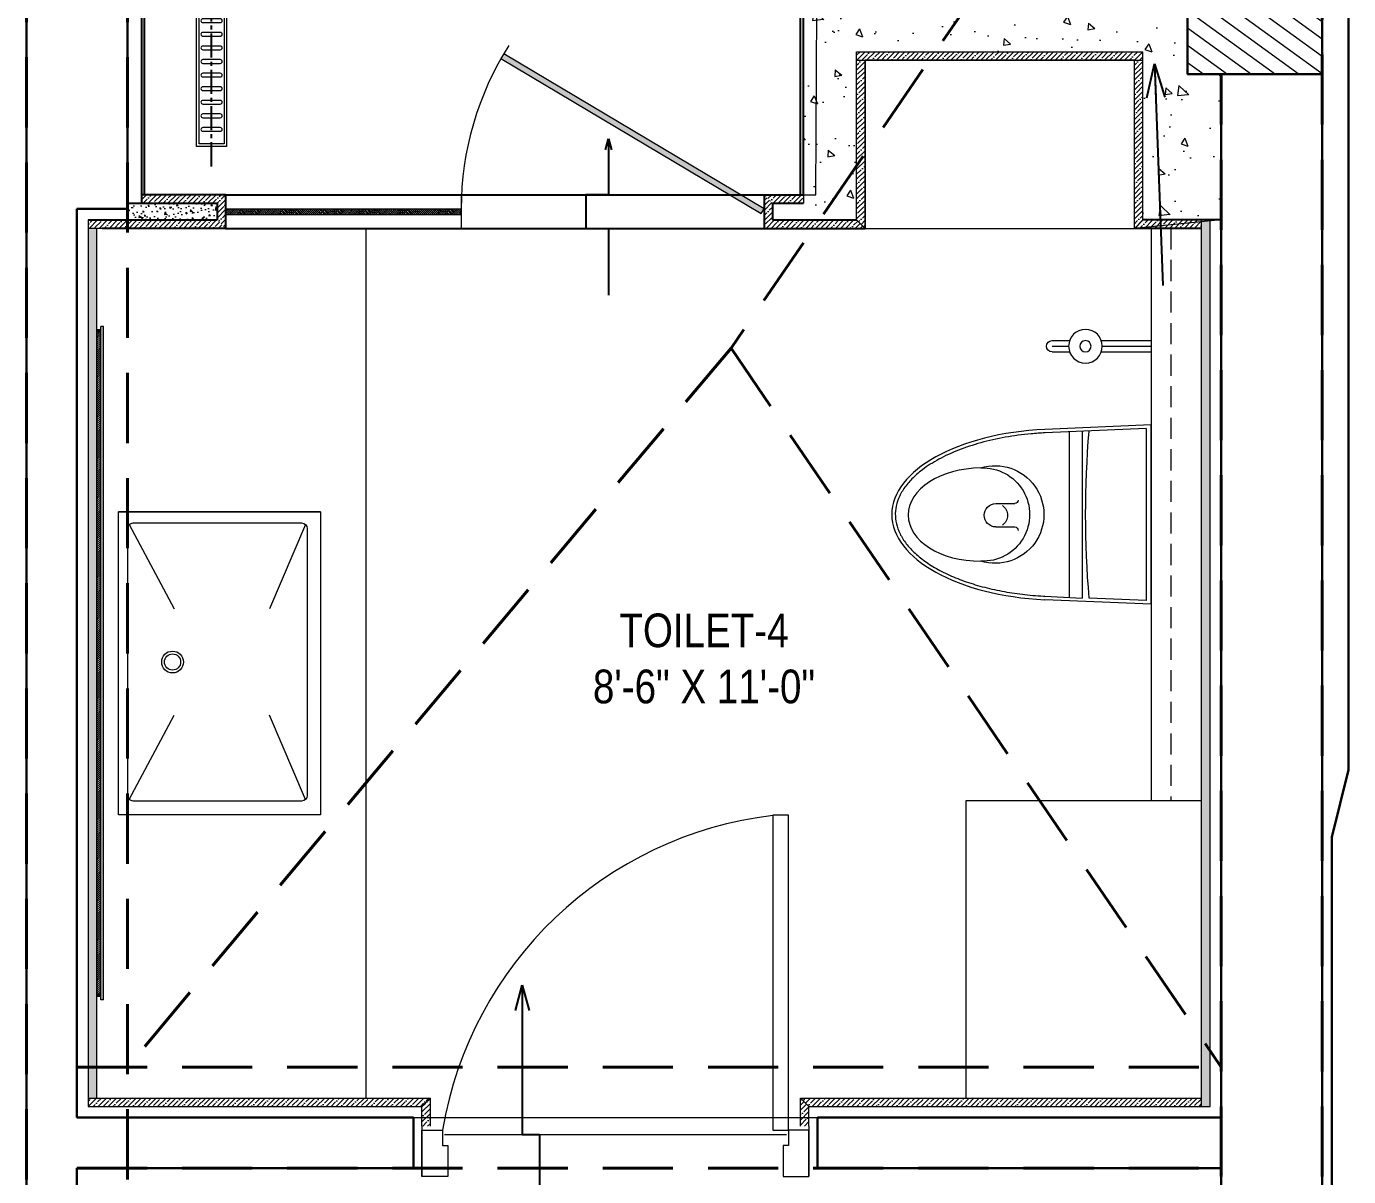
# Model space of a CAD drawing. Header units: inches. Extents: x -189347 to -188565, y -48525 to -47011.
# Drawn here: x -188826.2 to -188708.4, y -47494.6 to -47392.1 of the extents above; entities that cross this region are included whole.
import ezdxf

# ---------------------------------------------------------------- set-up
doc = ezdxf.new("R2010")
doc.units = ezdxf.units.IN
doc.header["$LTSCALE"] = 25
doc.header["$MEASUREMENT"] = 0
for name, pattern in [('ACAD_ISO10W100', [18, 12, -3, 0, -3]), ('CENTER2', [1.125, 0.75, -0.125, 0.125, -0.125]), ('DASHED2', [0.375, 0.25, -0.125])]:
    doc.linetypes.add(name, pattern=pattern)
doc.layers.get('0').update_dxf_attribs({"lineweight": 0})
for name, color, linetype, lineweight in [('c.line', 160, 'ACAD_ISO10W100', 25), ('COLUMN', 1, 'Continuous', 30), ('COLUMNHATCH', 8, 'Continuous', 0), ('CWS', 180, 'Continuous', 18), ('elevation', 6, 'Continuous', 9), ('GLASS', 7, 'Continuous', 9), ('hidden', 7, 'DASHED2', 5), ('LVL. TEXT', 22, 'Continuous', 5), ('PLASTER LINE', 1, 'Continuous', 5), ('PP--BEAM', 104, 'DASHED2', 40), ('PP-TOILET 5', 5, 'Continuous', 9), ('PP-WALL', 7, 'Continuous', 30), ('SANITARY', 212, 'Continuous', 5), ('SANITARY TXT', 7, 'Continuous', 9), ('SEC HATCH', 7, 'Continuous', 5), ('SEC. HATCH', 8, 'Continuous', 0), ('sechatch', 8, 'Continuous', 0), ('STONE', 7, 'Continuous', 9), ('swp', 1, 'Continuous', 20), ('TEXT', 7, 'Continuous', 13), ('TOILET ELE', 7, 'Continuous', 13), ('WIN', 22, 'Continuous', 0)]:
    doc.layers.add(name, color=color, linetype=linetype, lineweight=lineweight)
doc.layers.add('tile', color=170, linetype='Continuous')
doc.styles.add('RAJ', font='Arial Narrow.ttf')
doc.styles.get("Standard").update_dxf_attribs({"font": 'Arial Narrow.ttf'})
doc.dimstyles.new('WORKING', dxfattribs={"dimtxt": 3.5, "dimasz": 1.5, "dimexe": 0.75, "dimexo": 1.5, "dimgap": 0.25, "dimtad": 1, "dimdec": 3, "dimzin": 3, "dimdsep": 46, "dimlunit": 4, "dimtxsty": 'Standard', "dimblk1": 'ARCHTICK', "dimblk2": 'ARCHTICK', "dimsah": 1, "dimcen": 0.09375, "dimdle": 0.75, "dimclrd": 256, "dimclre": 256, "dimclrt": 256, "dimadec": 0, "dimazin": 0, "dimtfac": 1, "dimtdec": 3, "dimtofl": 0, "dimtmove": 1, "dimatfit": 3, "dimldrblk": 'OPEN30', "dimfxl": 1, "dimtolj": 1, "dimtzin": 0, "dimlwe": -1, "dimarcsym": 0})
doc.dimstyles.new('WORKING DIM', dxfattribs={"dimtxt": 4, "dimasz": 2.25, "dimexe": 1, "dimexo": 1, "dimgap": 0.5, "dimtad": 1, "dimzin": 3, "dimdsep": 46, "dimlunit": 4, "dimtxsty": 'RAJ', "dimblk1": 'ARCHTICK', "dimblk2": 'ARCHTICK', "dimsah": 1, "dimcen": 0.09375, "dimdle": 1, "dimclrd": 256, "dimclre": 256, "dimclrt": 256, "dimadec": 0, "dimazin": 0, "dimtfac": 0.7500000500000003, "dimtofl": 0, "dimtmove": 1, "dimatfit": 3, "dimldrblk": 'OPEN30', "dimfxl": 1, "dimtolj": 1, "dimtzin": 0, "dimarcsym": 0})
pattern_1 = [(45, (208.4596299715922, -885.5436585546704), (-0.4419417382415922, 0.4419417382415923), []), (45, (208.9015717090806, -885.5436585546704), (-0.4419417382415922, 0.4419417382415923), [0.78125, -0.15625, 0, -0.15625])]
pattern_2 = [(45, (-188829.2600230447, -47310.27973090376), (-0.4419417382415922, 0.4419417382415923), []), (45, (-188828.8180813072, -47310.27973090376), (-0.4419417382415922, 0.4419417382415923), [0.78125, -0.15625, 0, -0.15625])]
pattern_3 = [(45, (202.4596299715631, -885.5436585546704), (-0.4419417382415922, 0.4419417382415923), []), (45, (202.9015717090515, -885.5436585546704), (-0.4419417382415922, 0.4419417382415923), [0.78125, -0.15625, 0, -0.15625])]

# ---------------------------------------------------------------- blocks, each defined once
blk = doc.blocks.new('A$C5CF75EDE')
for p, q in [((-9.473424973948568, 7.274920717813075), (-6.153868472963949, 7.446465791421359)), ((-7.307568634823839, -7.368368016454041), (-7.307568634823839, 7.369352272042308)), ((-6.153868472963949, -7.445481535833096), (-6.153868472963949, 7.446465791421359)), ((2.866399882e-07, 7.997345640571438), (-2.866436262e-07, -7.997345640556885)), ((-13.83928260763423, 1.11012558492075), (-12.16270630987128, 1.11012558492075)), ((-13.83928260763423, -0.9765278761769876), (-12.16270630987128, -0.9765278761769876))]:
    blk.add_line(p, q)
for points in [[(2.866399882e-07, 7.997345640571438), (-9.488233383526676, 7.587957821669987)], [(-0.4518176130877693, -7.664172383781987), (-0.4518176130877693, 7.664172359058285), (-5.52594647042133, 7.445239455642878)], [(-2.866436262e-07, -7.997345640556885), (-9.488233383526676, -7.587957846379139)], [(-0.4518176130877693, -7.664172383781987), (-9.474724269177386, -7.274861980549757)]]:
    blk.add_lwpolyline(points)
blk.add_lwpolyline([(-15.18342452116485, -4.152379994979127, 1.047859744011242), (-15.18342452116485, 4.152379970269976, -0.3499946786458088)], format="xyb")
for centre, radius, start, end in [((82.43356164299254, -1.2354576e-08), 88.2740429474575, 175.1617919952776, 184.8293679432974), ((-13.90252188825252, -1.2354576e-08), 4.345454070072366, 252.8563486207057, 107.1436513792942), ((-12.16270630987492, 1.423512753419345), 0.3133871685, 270, 0), ((-13.83928260763423, 0.0667988543718821), 1.043326730548415, 90, 270), ((-13.83928260763423, 0.0667988543718821), 1.043326730548415, 303.9417183847583, 56.05828161524165), ((-12.16270630987492, -1.28991504467558), 0.3133871685, 0, 90)]:
    blk.add_arc(centre, radius, start, end)
at = {"extrusion": (0, 0, -1)}
for centre, major_axis, ratio, start_param, end_param in [((-8.091883249780947, -1.2354576e-08), (-15.02705318510711, 0.0004921401271505), 0.5071451269459267, -1.478917397107809, 1.477723052015041), ((-15.18342452116849, -1.2354576e-08), (-6.473756931475185, 0.08251089461809982), 0.6413345905351937, 4.704215069492434, 7.845807723082227)]:
    blk.add_ellipse(centre, major_axis=major_axis, ratio=ratio, start_param=start_param, end_param=end_param, dxfattribs=at)
blk.add_open_spline([(-9.456221530297622, -7.275662355852545), (-9.870459650261182, -7.256292442805713), (-10.28305581348831, -7.228101262313429), (-11.47676424583551, -7.120510306267531), (-12.24949871474746, -7.017803217924664), (-13.75153210090502, -6.751202372310217), (-14.48081427979559, -6.587309200607704), (-15.87655947653547, -6.20296645531198), (-16.54300547965613, -5.982516806179772), (-17.79526842208361, -5.491452513786498), (-18.38106547772621, -5.220836700274958), (-19.45633442094186, -4.63761103489378), (-19.94577672147352, -4.325002366123952), (-20.72893722157823, -3.733153556488105), (-21.04223751422251, -3.459675582387716), (-21.59402846993907, -2.898064974549924), (-21.83250254840459, -2.60995777262724), (-22.23198467988914, -2.025141790363703), (-22.39300122877104, -1.728481355879921), (-22.63731226931486, -1.131690654336124), (-22.72067162060921, -0.8315845543111207), (-22.81078765250277, -0.2307670844020322), (-22.8176039768332, 0.0700160658743698), (-22.75489103780637, 0.6710637251817388), (-22.68531714926212, 0.971414086598088), (-22.46875085473222, 1.569365036993985), (-22.32168593075767, 1.86695549621072), (-21.94990908497493, 2.45466066483641), (-21.7251798001962, 2.744725653319619), (-21.20023322773704, 3.311348721268586), (-20.90003073178741, 3.587876875506482), (-20.22859600554875, 4.121445287863025), (-19.8573805745109, 4.378475841745967), (-19.0501114354156, 4.867688825164804), (-18.61406931348028, 5.099869726283941), (-17.68463052319203, 5.534769855541526), (-17.19124169480346, 5.737489433871814), (-16.15560162485417, 6.109598485054447), (-15.61335651897389, 6.27898827350873), (-14.48930196091533, 6.581299179437338), (-13.90749808733744, 6.714220297406428), (-12.71425801037549, 6.941179947112687), (-12.10282731512779, 7.035218295714003), (-10.86073475657758, 7.1827264889871), (-10.2300784811523, 7.236196131882024), (-9.55459772474569, 7.270995364611736), (-9.514019328791619, 7.273000377303106), (-9.473424973948568, 7.274920717813075)], degree=3, knots=[1.662675256481138, 1.662675256481138, 1.662675256481138, 1.662675256481138, 1.746620382348774, 1.746620382348774, 1.907398617361037, 1.907398617361037, 2.068176852373301, 2.068176852373301, 2.228955087385565, 2.228955087385565, 2.389733322397828, 2.389733322397828, 2.55051155741009, 2.55051155741009, 2.67929760846461, 2.67929760846461, 2.808083659519129, 2.808083659519129, 2.936869710573649, 2.936869710573649, 3.065655761628168, 3.065655761628168, 3.194441812682689, 3.194441812682689, 3.323227863737209, 3.323227863737209, 3.452013914791728, 3.452013914791728, 3.580799965846248, 3.580799965846248, 3.709586016900767, 3.709586016900767, 3.838372067955287, 3.838372067955287, 3.967158119009806, 3.967158119009806, 4.095944170064326, 4.095944170064326, 4.224730221118845, 4.224730221118845, 4.353516272173366, 4.353516272173366, 4.482302323227885, 4.482302323227885, 4.611088374282404, 4.611088374282404, 4.619315705603828, 4.619315705603828, 4.619315705603828, 4.619315705603828])
blk = doc.blocks.new('_ArchTick')
at = {"color": 0, "linetype": 'ByBlock', "const_width": 0.15}
blk.add_lwpolyline([(-0.5, -0.5), (0.5, 0.5)], dxfattribs=at)
blk = doc.blocks.new('_Open30')
at = {"color": 0, "linetype": 'ByBlock', "lineweight": -2}
for p, q in [((-1, 0.26794919), (0, 0)), ((0, 0), (-1, -0.26794919)), ((0, 0), (-1, 0))]:
    blk.add_line(p, q, dxfattribs=at)
blk = doc.blocks.new('TAP')
at = {"layer": 'SANITARY', "ltscale": 30}
for p, q in [((-0.5000000000004547, -4.440015269430319), (-0.5000000000004547, 0)), ((0, -4.354228831803312), (0, 0)), ((0.5000000000004547, -4.440015269430319), (0.5000000000004547, 0)), ((-0.5, -8.835384059757644), (-0.5, -7.268442394176303)), ((0, -8.835384059757644), (0, -7.354228831803312)), ((0.5, -8.835384059757644), (0.5, -7.268442394176418))]:
    blk.add_line(p, q, dxfattribs=at)
at = {"layer": 'SANITARY', "linetype": 'Continuous', "ltscale": 30}
for radius in [1.5, 0.5]:
    blk.add_circle((0, -5.854228831803312), radius, dxfattribs=at)
at = {"layer": 'SANITARY', "ltscale": 30}
blk.add_arc((0, -8.835384059757644), 0.5, 180, 0, dxfattribs=at)
blk = doc.blocks.new('kgjrv')
at = {"layer": 'c.line', "linetype": 'CENTER2', "ltscale": 0.115}
blk.add_line((-187121.2040806708, -28397.16084360526), (-187121.2040806708, -28440.10480880221), dxfattribs=at)
at = {"layer": 'SANITARY', "color": 8, "ltscale": 30}
for p, q in [((-187120.426302893, -28400.29949287051), (-187121.9818584486, -28400.29949287051)), ((-187121.9818584486, -28400.63282620382), (-187120.426302893, -28400.63282620382)), ((-187120.426302893, -28401.51060398158), (-187121.9818584486, -28401.51060398158)), ((-187121.9818584486, -28401.84393731489), (-187120.426302893, -28401.84393731489)), ((-187120.426302893, -28402.72171509265), (-187121.9818584486, -28402.72171509265)), ((-187121.9818584486, -28403.05504842597), (-187120.426302893, -28403.05504842597)), ((-187120.426302893, -28403.93282620373), (-187121.9818584486, -28403.93282620373)), ((-187121.9818584486, -28404.26615953704), (-187120.426302893, -28404.26615953704)), ((-187120.426302893, -28405.14393731485), (-187121.9818584486, -28405.14393731485)), ((-187121.9818584486, -28405.47727064826), (-187120.426302893, -28405.47727064826)), ((-187120.426302893, -28406.35504842601), (-187121.9818584486, -28406.35504842601)), ((-187121.9818584486, -28406.6883817593), (-187120.426302893, -28406.6883817593)), ((-187120.426302893, -28407.56615953706), (-187121.9818584486, -28407.56615953706)), ((-187121.9818584486, -28407.8994928704), (-187120.426302893, -28407.8994928704)), ((-187120.426302893, -28408.77727064816), (-187121.9818584486, -28408.77727064816)), ((-187121.9818584486, -28409.1106039815), (-187120.426302893, -28409.1106039815)), ((-187120.426302893, -28409.98838175926), (-187121.9818584486, -28409.98838175926)), ((-187121.9818584486, -28410.3217150926), (-187120.426302893, -28410.3217150926)), ((-187120.426302893, -28411.19949287042), (-187121.9818584486, -28411.19949287042)), ((-187121.9818584486, -28411.53282620377), (-187120.426302893, -28411.53282620377)), ((-187120.426302893, -28412.41060398158), (-187121.9818584486, -28412.41060398158)), ((-187121.9818584486, -28412.74393731492), (-187120.426302893, -28412.74393731492)), ((-187120.426302893, -28413.62171509268), (-187121.9818584486, -28413.62171509268)), ((-187121.9818584486, -28413.95504842596), (-187120.426302893, -28413.95504842596)), ((-187120.426302893, -28414.83282620372), (-187121.9818584486, -28414.83282620372)), ((-187121.9818584486, -28415.16615953715), (-187120.4263028931, -28415.16615953715)), ((-187120.4263028931, -28416.04393731482), (-187121.9818584486, -28416.04393731482)), ((-187121.9818584486, -28416.37727064816), (-187120.4263028931, -28416.37727064816)), ((-187120.4263028931, -28417.25504842598), (-187121.9818584486, -28417.25504842598)), ((-187121.9818584486, -28417.58838175929), (-187120.4263028931, -28417.58838175929)), ((-187120.4263028931, -28418.46615953714), (-187121.9818584486, -28418.46615953714)), ((-187121.9818584486, -28418.79949287038), (-187120.4263028931, -28418.79949287038)), ((-187120.4263028931, -28419.67727064818), (-187121.9818584486, -28419.67727064818)), ((-187121.9818584486, -28420.01060398149), (-187120.4263028931, -28420.01060398149)), ((-187120.4263028931, -28420.88838175928), (-187121.9818584486, -28420.88838175928)), ((-187121.9818584486, -28421.22171509271), (-187120.4263028931, -28421.22171509271)), ((-187120.4263028931, -28422.09949287038), (-187121.9818584486, -28422.09949287038)), ((-187121.9818584487, -28422.43282620369), (-187120.4263028931, -28422.43282620369)), ((-187120.426302893, -28423.31060398154), (-187121.9818584486, -28423.31060398154)), ((-187121.9818584486, -28423.64393731486), (-187120.426302893, -28423.64393731486)), ((-187120.426302893, -28424.52171509264), (-187121.9818584486, -28424.52171509264)), ((-187121.9818584486, -28424.8550484259), (-187120.426302893, -28424.8550484259)), ((-187120.426302893, -28425.73282620368), (-187121.9818584486, -28425.73282620368)), ((-187121.9818584486, -28426.06615953712), (-187120.4263028931, -28426.06615953712)), ((-187120.4263028931, -28426.94393731478), (-187121.9818584486, -28426.94393731478)), ((-187121.9818584486, -28427.2772706481), (-187120.4263028931, -28427.2772706481)), ((-187120.4263028931, -28428.15504842592), (-187121.9818584486, -28428.15504842592)), ((-187121.9818584486, -28428.48838175926), (-187120.4263028931, -28428.48838175926)), ((-187120.4263028931, -28429.36615953707), (-187121.9818584486, -28429.36615953707)), ((-187121.9818584486, -28429.69949287036), (-187120.4263028931, -28429.69949287036)), ((-187120.4263028931, -28430.57727064811), (-187121.9818584486, -28430.57727064811)), ((-187121.9818584486, -28430.91060398147), (-187120.4263028931, -28430.91060398147)), ((-187120.4263028931, -28431.78838175922), (-187121.9818584486, -28431.78838175922)), ((-187121.9818584486, -28432.12171509268), (-187120.4263028931, -28432.12171509268)), ((-187120.4263028931, -28432.99949287032), (-187121.9818584486, -28432.99949287032)), ((-187121.9818584487, -28433.33282620366), (-187120.4263028931, -28433.33282620366)), ((-187120.4263028931, -28434.21060398142), (-187121.9818584486, -28434.21060398142)), ((-187121.9818584487, -28434.54393731476), (-187120.4263028931, -28434.54393731476)), ((-187120.4263028931, -28435.42171509252), (-187121.9818584486, -28435.42171509252)), ((-187121.9818584487, -28435.75504842586), (-187120.4263028931, -28435.75504842586)), ((-187120.4263028931, -28436.63282620362), (-187121.9818584486, -28436.63282620362)), ((-187121.9818584487, -28436.96615953696), (-187120.4263028931, -28436.96615953696))]:
    blk.add_line(p, q, dxfattribs=at)
for points in [[(-187119.8707473375, -28438.31782620373), (-187122.5374140042, -28438.31782620373), (-187122.5374140042, -28398.94782620373), (-187119.8707473375, -28398.94782620373)], [(-187120.0929695597, -28438.0956039814), (-187122.3151917819, -28438.0956039814), (-187122.3151917819, -28399.17004842604), (-187120.0929695597, -28399.17004842604)]]:
    blk.add_lwpolyline(points, close=True, dxfattribs=at)
for centre, start, end in [((-187121.9818584486, -28400.46615953725), 90, 270), ((-187120.426302893, -28400.46615953725), 270, 90), ((-187121.9818584486, -28401.67727064832), 90, 270), ((-187120.426302893, -28401.67727064832), 270, 90), ((-187121.9818584486, -28402.8883817594), 90, 270), ((-187120.426302893, -28402.8883817594), 270, 90), ((-187121.9818584486, -28404.09949287047), 90, 270), ((-187120.426302893, -28404.09949287047), 270, 90), ((-187121.9818584486, -28405.31060398154), 90, 270), ((-187120.426302893, -28405.31060398154), 270, 90), ((-187121.9818584486, -28406.52171509264), 90, 270), ((-187120.426302893, -28406.52171509264), 270, 90), ((-187121.9818584486, -28407.73282620377), 90, 270), ((-187120.426302893, -28407.73282620377), 270, 90), ((-187121.9818584486, -28408.94393731484), 90, 270), ((-187120.426302893, -28408.94393731484), 270, 90), ((-187121.9818584486, -28410.15504842594), 90, 270), ((-187120.426302893, -28410.15504842594), 270, 90), ((-187121.9818584486, -28411.36615953707), 90, 270), ((-187120.426302893, -28411.36615953707), 270, 90), ((-187121.9818584486, -28412.57727064817), 90, 270), ((-187120.426302893, -28412.57727064817), 270, 90), ((-187121.9818584486, -28413.78838175933), 90, 270), ((-187120.426302893, -28413.78838175933), 270, 90), ((-187121.9818584486, -28414.99949287049), 90, 270), ((-187120.426302893, -28414.99949287049), 270, 90), ((-187121.9818584486, -28416.21060398148), 90, 270), ((-187120.4263028931, -28416.21060398148), 270, 90), ((-187121.9818584486, -28417.42171509264), 90, 270), ((-187120.4263028931, -28417.42171509264), 270, 90), ((-187121.9818584486, -28418.63282620374), 90, 270), ((-187120.4263028931, -28418.63282620374), 270, 90), ((-187121.9818584486, -28419.8439373149), 90, 270), ((-187120.4263028931, -28419.8439373149), 270, 90), ((-187121.9818584486, -28421.05504842594), 90, 270), ((-187120.4263028931, -28421.05504842594), 270, 90), ((-187121.9818584486, -28422.26615953704), 90, 270), ((-187120.4263028931, -28422.26615953704), 270, 90), ((-187121.9818584486, -28423.47727064814), 90, 270), ((-187120.426302893, -28423.47727064814), 270, 90), ((-187121.9818584486, -28424.6883817593), 90, 270), ((-187120.426302893, -28424.6883817593), 270, 90), ((-187121.9818584486, -28425.89949287046), 90, 270), ((-187120.426302893, -28425.89949287046), 270, 90), ((-187121.9818584486, -28427.11060398144), 90, 270), ((-187120.4263028931, -28427.11060398144), 270, 90), ((-187121.9818584486, -28428.3217150926), 90, 270), ((-187120.4263028931, -28428.3217150926), 270, 90), ((-187121.9818584486, -28429.5328262037), 90, 270), ((-187120.4263028931, -28429.5328262037), 270, 90), ((-187121.9818584486, -28430.74393731486), 90, 270), ((-187120.4263028931, -28430.74393731486), 270, 90), ((-187121.9818584486, -28431.9550484259), 90, 270), ((-187120.4263028931, -28431.9550484259), 270, 90), ((-187121.9818584486, -28433.166159537), 90, 270), ((-187120.4263028931, -28433.166159537), 270, 90), ((-187121.9818584486, -28434.3772706481), 90, 270), ((-187120.4263028931, -28434.3772706481), 270, 90), ((-187121.9818584486, -28435.58838175921), 90, 270), ((-187120.4263028931, -28435.58838175921), 270, 90), ((-187121.9818584486, -28436.79949287031), 90, 270), ((-187120.4263028931, -28436.79949287031), 270, 90)]:
    blk.add_arc(centre, 0.1666666666666288, start, end, dxfattribs=at)
blk = doc.blocks.new('wb.')
at = {"layer": 'SANITARY', "ltscale": 30}
for p, q in [((-188919.4419272139, -47135.53870827549, -3021.381397085827), (-188911.9331805764, -47139.53278779001, -3021.381397085827)), ((-188894.9563204313, -47135.53870827549, -3021.381397085827), (-188902.4650670688, -47139.53278779001, -3021.381397085827)), ((-188919.4419272139, -47151.2531650563, -3021.381397085827), (-188911.9331805764, -47148.01897856996, -3021.381397085827)), ((-188894.9563204313, -47151.2531650563, -3021.381397085827), (-188902.4650670688, -47148.01897856996, -3021.381397085827))]:
    blk.add_line(p, q, dxfattribs=at)
blk.add_lwpolyline([(-188895.3098738238, -47151.39961166629), (-188919.0883738229, -47151.39961166629, -0.4142135623730951), (-188919.5883738229, -47150.89961166606), (-188919.5883738229, -47135.89226166655, -0.4142135623730951), (-188919.0883738229, -47135.39226166655), (-188895.3098738238, -47135.39226166655, -0.4142135623730951), (-188894.8098738228, -47135.89226166655), (-188894.8098738228, -47150.89961166606, -0.4142135623730951)], format="xyb", close=True, dxfattribs=at)
for radius in [0.9707217758041224, 0.7207217758041226]:
    blk.add_circle((-188907.1991238229, -47139.39226166655), radius, dxfattribs=at)
blk = doc.blocks.new('door')
at = {"layer": 'WIN'}
for points in [[(-188890.4491238233, -47194.61745093694), (-188890.4491238233, -47164.11745093689), (-188891.9491238233, -47164.11745093689), (-188891.9491238233, -47194.61745093694)], [(-188925.9491238234, -47194.61745093905), (-188923.9491238234, -47194.61745093905), (-188923.9491238234, -47196.11745093905), (-188923.4491238235, -47196.11745093905), (-188923.4491238235, -47199.11745093911), (-188923.9491238234, -47199.11745093911), (-188923.9491238234, -47199.11745093911), (-188925.9491238234, -47199.11745093911)], [(-188888.4491238233, -47194.61745093694), (-188890.4491238233, -47194.61745093694), (-188890.4491238233, -47196.11745093694), (-188890.9491238233, -47196.11745093694), (-188890.9491238233, -47199.11745093697), (-188890.4491238233, -47199.11745093697), (-188890.4491238233, -47199.11745093697), (-188888.4491238233, -47199.11745093697)]]:
    blk.add_lwpolyline(points, close=True, dxfattribs=at)
blk.add_arc((-188887.6496071034, -47200.7008141754), 36.80573626990833, 96.70840820480994, 170.4863239469555, dxfattribs=at)

msp = doc.modelspace()

# ---------------------------------------------------------------- hatches: boundary and pattern name
at = {"layer": 'COLUMNHATCH', "ltscale": 5}
h = msp.add_hatch(dxfattribs=at)
h.set_pattern_fill('ANSI31', color=256, scale=10, angle=99.05005462872136, style=0)
h.set_pattern_definition([(144.0500546287213, (-991.6262969374075, -2979.542852115199), (-0.7338478202626239, -1.011912731758918), [])])
h.paths.add_polyline_path([(-188710.6991238233, -47396.36745093982), (-188710.6991238233, -47372.36745093982), (-188722.6991238233, -47372.36745093982), (-188722.6991238233, -47396.36745093982)])
at = {"layer": 'GLASS', "ltscale": 30, "true_color": 0x00f5f5}
h = msp.add_hatch(dxfattribs=at)
h.set_pattern_fill('ANSI35,_O', color=4, angle=239.2418524720861)
h.set_pattern_definition([(284.2418524720861, (-1061.172096051974, -104657.0259920291), (0.2423164757994598, 0.0615038661884749), []), (284.2418524720861, (-1061.262502356636, -104657.1779021999), (0.2423164757994598, 0.0615038661884749), [0.3125, -0.0625, 0, -0.0625])])
h.paths.add_polyline_path([(-188760.7048314681, -47408.79711778737), (-188760.4491238233, -47408.36745093922), (-188783.6511336242, -47394.55923812217), (-188783.906841269, -47394.98890497032)])
h = msp.add_hatch(dxfattribs=at)
h.set_pattern_fill('ANSI35,_O', color=4, angle=270)
h.set_pattern_definition([(315, (208.4596299715922, -885.5436585546704), (0.1767766952966369, 0.1767766952966368), []), (315, (208.4596299715922, -885.7204352496701), (0.1767766952966369, 0.1767766952966368), [0.3125, -0.0625, 0, -0.0625])])
h.paths.add_polyline_path([(-188808.4491238234, -47408.36745093922), (-188808.4491238233, -47408.86745093921), (-188787.4491238233, -47408.86745093921), (-188787.4491238233, -47408.36745093922)])
at = {"layer": 'SEC. HATCH', "ltscale": 30}
h = msp.add_hatch(dxfattribs=at)
h.set_pattern_fill('AR-CONC', color=256, angle=270, style=0)
h.set_pattern_definition([(320, (44819.99395688201, -97150.17832978448), (-0.6275213498259525, -7.172601826007535), [0.75, -8.25]), (265, (44819.99395688201, -97150.17832978448), (7.521921337000117, 1.387513336129998), [0.6, -6.599999999999999]), (10.45144446000005, (44819.94166344203, -97150.77604659449), (6.894399909686292, -5.78508846727112), [0.63740192, -7.011421119999999]), (316.1842, (44821.99395688201, -97150.17832978448), (-1.655192807930767, -10.67241330671572), [1.125, -12.375]), (6.635635489999977, (44821.856023812, -97151.06769723448), (9.741186007745503, -9.346619456742284), [0.9561034199999988, -10.51713759999998]), (261.1841639899999, (44821.99395688201, -97150.17832978448), (9.741186002699902, -9.346619450547733), [0.9, -9.90000001]), (291, (44821.49395688201, -97151.17832978448), (-4.026188906653389, -5.969070521184615), [0.75, -8.25]), (236, (44821.49395688201, -97151.17832978448), (7.251500450468528, -2.433153319215819), [0.6, -6.599999999999999]), (341.4514447400001, (44821.15844114203, -97151.67575232443), (3.225311528063536, -8.402223767299711), [0.6374019000000001, -7.011421119999999]), (307.5, (44819.99395688201, -97150.17832978448), (3.328938538313114, -0.1215985531729073), [0, -6.519999999999984, 0, -6.699999999999985, 0, -6.624999999999986]), (277.5, (44819.99395688201, -97150.17832978448), (3.944117118823601, -2.630695374421486), [0, -3.819999999999999, 0, -6.37, 0, -2.524999999999999]), (237.5, (44819.99395688201, -97147.94832978447), (-0.2255487173437985, -5.33822436172409), [0, -2.5, 0, -7.799999999999999, 0, -10.35]), (227.5, (44819.99395688201, -97146.94832978447), (1.001049823323176, -5.831861693423862), [0, -3.249999999999995, 0, -5.179999999999987, 0, -7.349999999999987])])
h.paths.add_polyline_path([(-188722.6991238233, -47381.36745093927), (-188755.6991238233, -47381.36745093924), (-188756.9491238233, -47381.36745093924), (-188756.9491238233, -47407.86745093924), (-188759.6991238234, -47407.86745093924), (-188759.6991238233, -47409.36745093921), (-188752.1991238233, -47409.36745093921), (-188752.1991238233, -47394.3674509386), (-188726.6991238233, -47394.36745093859), (-188726.6991238233, -47409.36745093921), (-188719.6991238233, -47409.36745093921), (-188719.6991238233, -47396.36745093924), (-188722.6991238233, -47396.36745093924)])
h = msp.add_hatch(dxfattribs=at)
h.set_pattern_fill('AR-CONC', color=256, scale=0.2, angle=270, style=0)
h.set_pattern_definition([(320, (208.4596299715922, -885.5436585546704), (-0.1255042699651905, -1.434520365201507), [0.15, -1.65]), (265, (208.4596299715922, -885.5436585546704), (1.504384267400023, 0.2775026672259997), [0.12, -1.32]), (10.45144446000005, (208.4491712836025, -885.6632019166718), (1.378879981937258, -1.157017693454224), [0.127480384, -1.402284223999999]), (316.1842, (208.8596299715864, -885.5436585546704), (-0.3310385615861535, -2.134482661343144), [0.225, -2.475]), (6.635635489999977, (208.8320433576009, -885.7215320446703), (1.9482372015491, -1.869323891348457), [0.1912206839999997, -2.103427519999995]), (261.1841639899999, (208.8596299715864, -885.5436585546704), (1.948237200539979, -1.869323890109546), [0.18, -1.980000001999999]), (291, (208.7596299715806, -885.7436585546675), (-0.805237781330678, -1.193814104236923), [0.15, -1.65]), (236, (208.7596299715806, -885.7436585546675), (1.450300090093706, -0.4866306638431638), [0.12, -1.32]), (341.4514447400001, (208.6925268235791, -885.8431430626733), (0.6450623056127074, -1.680444753459942), [0.12748038, -1.402284223999999]), (307.5, (208.4596299715922, -885.5436585546704), (0.6657877076626231, -0.0243197106345815), [0, -1.303999999999996, 0, -1.339999999999996, 0, -1.324999999999996]), (277.5, (208.4596299715922, -885.5436585546704), (0.7888234237647204, -0.5261390748842975), [0, -0.7640000000000001, 0, -1.274, 0, -0.505]), (237.5, (208.4596299715922, -885.0976585546669), (-0.0451097434687597, -1.067644872344817), [0, -0.5, 0, -1.56, 0, -2.069999999999999]), (227.5, (208.4596299715922, -884.8976585546698), (0.2002099646646353, -1.166372338684772), [0, -0.6499999999999987, 0, -1.035999999999997, 0, -1.469999999999996])])
h.paths.add_polyline_path([(-188809.1991238233, -47407.86745093924), (-188817.1991238233, -47407.86745093922), (-188817.1991238233, -47408.36745093924), (-188817.1991238233, -47409.36745093921), (-188809.1991238233, -47409.36745093921)])
at = {"layer": 'sechatch'}
h = msp.add_hatch(dxfattribs=at)
h.set_pattern_fill('ANSI35', color=256, scale=2.5, style=0)
h.set_pattern_definition(pattern_1)
h.paths.add_polyline_path([(-188726.6991238233, -47394.36745093859), (-188752.1991238233, -47394.3674509386), (-188752.1991238233, -47395.11745093862), (-188751.4491238233, -47395.11745093862), (-188726.6991238233, -47395.1174509386)])
h = msp.add_hatch(dxfattribs=at)
h.set_pattern_fill('ANSI35', color=256, scale=2.5, style=0)
h.set_pattern_definition(pattern_1)
h.paths.add_polyline_path([(-188751.4491238233, -47395.11745093862), (-188752.1991238233, -47395.11745093862), (-188752.1991238233, -47409.36745093921), (-188751.4491238233, -47410.11745093858)])
h = msp.add_hatch(dxfattribs=at)
h.set_pattern_fill('ANSI35', color=256, scale=2.5, style=0)
h.set_pattern_definition(pattern_1)
h.paths.add_polyline_path([(-188726.6991238233, -47395.1174509386), (-188727.4491238233, -47395.1174509386), (-188727.4491238233, -47410.11745093857), (-188726.6991238233, -47409.36745093924)])
h = msp.add_hatch(dxfattribs=at)
h.set_pattern_fill('ANSI35', color=256, scale=2.5, style=0)
h.set_pattern_definition([(45, (-188816.7600230446, -47310.27973090373), (-0.4419417382415922, 0.4419417382415923), []), (45, (-188816.3180813071, -47310.27973090373), (-0.4419417382415922, 0.4419417382415923), [0.78125, -0.15625, 0, -0.15625])])
h.paths.add_polyline_path([(-188809.1991238233, -47407.86745093922), (-188808.4491238234, -47407.11745093922), (-188815.9491238233, -47407.11745093922), (-188815.9491238233, -47407.86745093922)])
h = msp.add_hatch(dxfattribs=at)
h.set_pattern_fill('ANSI35', color=256, scale=2.5, style=0)
h.set_pattern_definition([(45, (-188832.2600230447, -47310.27973090373), (-0.4419417382415922, 0.4419417382415923), []), (45, (-188831.8180813072, -47310.27973090373), (-0.4419417382415922, 0.4419417382415923), [0.78125, -0.15625, 0, -0.15625])])
h.paths.add_polyline_path([(-188808.4491238233, -47410.11745093921), (-188809.1991238233, -47409.36745093921), (-188809.1991238233, -47407.86745093924), (-188808.4491238233, -47407.11745093922)])
h = msp.add_hatch(dxfattribs=at)
h.set_pattern_fill('ANSI35', color=256, scale=2.5, style=0)
h.set_pattern_definition(pattern_1)
h.paths.add_polyline_path([(-188756.9491238233, -47407.11745093924), (-188760.4491238233, -47407.11745093922), (-188759.6991238234, -47407.86745093924), (-188756.9491238233, -47407.86745093924)])
h = msp.add_hatch(dxfattribs=at)
h.set_pattern_fill('ANSI35', color=256, scale=2.5, style=0)
h.set_pattern_definition(pattern_2)
h.paths.add_polyline_path([(-188759.6991238233, -47409.36745093921), (-188760.4491238233, -47410.11745093921), (-188760.4491238233, -47407.11745093922), (-188759.6991238234, -47407.86745093924)])
h = msp.add_hatch(dxfattribs=at)
h.set_pattern_fill('ANSI35', color=256, scale=2.5, style=0)
h.set_pattern_definition([(45, (-188819.7600230446, -47310.27973090373), (-0.4419417382415922, 0.4419417382415923), []), (45, (-188819.3180813071, -47310.27973090373), (-0.4419417382415922, 0.4419417382415923), [0.78125, -0.15625, 0, -0.15625])])
h.paths.add_polyline_path([(-188808.4491238233, -47410.11745093921), (-188809.1991238233, -47409.36745093921), (-188820.6991238233, -47409.36745093924), (-188820.6991238232, -47410.11745093924)])
h = msp.add_hatch(dxfattribs=at)
h.set_pattern_fill('ANSI35', color=256, scale=2.5, style=0)
h.set_pattern_definition(pattern_2)
h.paths.add_polyline_path([(-188751.4491238232, -47410.11745093873), (-188752.1991238234, -47409.36745093921), (-188759.6991238233, -47409.36745093921), (-188760.4491238233, -47410.11745093922)])
h = msp.add_hatch(dxfattribs=at)
h.set_pattern_fill('ANSI35', color=256, scale=2.5, style=0)
h.set_pattern_definition(pattern_1)
h.paths.add_polyline_path([(-188721.4491238233, -47409.36745093921), (-188726.6991238233, -47409.36745093921), (-188727.4491238233, -47410.11745093857), (-188721.4491238233, -47410.11745093864)])
h = msp.add_hatch(dxfattribs=at)
h.set_pattern_fill('ANSI35', color=256, scale=2.5, style=0)
h.set_pattern_definition(pattern_1)
h.paths.add_polyline_path([(-188720.6991238233, -47409.36745093921), (-188721.4491238233, -47409.36745093921), (-188721.4491238234, -47488.36745093924), (-188720.6991238233, -47488.36745093924)])
h = msp.add_hatch(dxfattribs=at)
h.set_pattern_fill('ANSI35', color=256, scale=2.5, style=0)
h.set_pattern_definition(pattern_1)
h.paths.add_polyline_path([(-188819.9491238233, -47410.11745093924), (-188820.6991238233, -47410.11745093924), (-188820.6991238233, -47487.61745093922), (-188819.9491238233, -47487.61745093922)])
at = {"layer": 'sechatch', "ltscale": 2.5}
h = msp.add_hatch(color=27, dxfattribs=at)
h.set_gradient(color1=(118, 87, 81), color2=(121, 89, 83), one_color=1, tint=0.4000000059604645, name='HEMISPHERICAL')
h.paths.add_polyline_path([(-188819.9491238232, -47419.11745093935), (-188819.949123823, -47419.36745093924), (-188819.5741238233, -47419.36745093929), (-188819.5741238233, -47419.11745093929)])
at = {"layer": 'sechatch'}
h = msp.add_hatch(dxfattribs=at)
h.set_pattern_fill('ANSI35', color=256, scale=2, angle=89.99999999999999, style=0)
h.set_pattern_definition([(134.9999999999999, (-890432.1242627313, -359069.4756719922), (-0.3535533905932739, -0.3535533905932736), []), (134.9999999999999, (-890432.1242627313, -359069.1221186022), (-0.3535533905932739, -0.3535533905932736), [0.625, -0.125, 0, -0.125])])
h.paths.add_polyline_path([(-188819.3241238232, -47478.86745093947), (-188819.3241238231, -47477.69888459079), (-188819.5741238232, -47477.69888459079), (-188819.5741238233, -47478.86745094005)])
h.paths.add_polyline_path([(-188819.3241238234, -47419.76311923043), (-188819.5741238235, -47419.76311923043), (-188819.5741238235, -47432.36745093999), (-188819.3241238233, -47432.36745093954)])
h.paths.add_polyline_path([(-188819.5741238235, -47441.91272514538), (-188819.3241238232, -47441.91272514527), (-188819.3241238234, -47432.36745093999), (-188819.5741238235, -47432.36745094046)])
h.paths.add_polyline_path([(-188819.3241238233, -47418.86745093975), (-188819.5741238233, -47418.86745094022), (-188819.5741238235, -47419.76311923043), (-188819.3241238233, -47419.76311923043)])
h.paths.add_polyline_path([(-188819.5741238235, -47447.13661777628), (-188819.3241238232, -47447.13661777628), (-188819.3241238232, -47441.91272514527), (-188819.5741238233, -47441.91272514538)])
h.paths.add_polyline_path([(-188819.5741238232, -47448.61745093918), (-188819.3241238232, -47448.61745093918), (-188819.3241238232, -47447.13661777628), (-188819.5741238232, -47447.13661777628)])
h.paths.add_polyline_path([(-188819.5741238233, -47477.69888459079), (-188819.3241238231, -47477.69888459086), (-188819.3241238233, -47448.61745093918), (-188819.5741238233, -47448.61745093918)])
h = msp.add_hatch(dxfattribs=at)
h.set_pattern_fill('ANSI31', color=32, angle=360, style=0)
h.set_pattern_definition([(44.99999999999999, (-890432.1242627313, -359069.4756719922), (-0.0883883476483184, 0.0883883476483185), [])])
h.paths.add_polyline_path([(-188819.5741238232, -47478.36745094005), (-188819.5741238232, -47477.69888459074), (-188819.9491238233, -47477.69888459074), (-188819.9491238233, -47478.36745093999)])
h.paths.add_polyline_path([(-188819.9491238233, -47419.36745093935), (-188819.9491238232, -47436.86745094022), (-188819.5741238233, -47436.86745094022), (-188819.5741238233, -47419.36745093935)])
h.paths.add_polyline_path([(-188819.9491238232, -47436.86745094022), (-188819.9491238231, -47448.61745094016), (-188819.5741238233, -47448.61745094022), (-188819.5741238233, -47436.86745094022)])
h.paths.add_polyline_path([(-188819.9491238234, -47477.69888459079), (-188819.5741238233, -47477.69888459079), (-188819.5741238233, -47448.61745093918), (-188819.9491238232, -47448.61745093918)])
at = {"layer": 'sechatch', "ltscale": 2.5}
h = msp.add_hatch(color=27, dxfattribs=at)
h.set_gradient(color1=(118, 87, 81), color2=(121, 89, 83), one_color=1, tint=0.4000000059604645, name='HEMISPHERICAL')
h.paths.add_polyline_path([(-188819.9491238231, -47478.36745094005), (-188819.9491238233, -47478.61745093924), (-188819.5741238233, -47478.61745093918), (-188819.5741238233, -47478.36745093999)])
at = {"layer": 'sechatch'}
h = msp.add_hatch(dxfattribs=at)
h.set_pattern_fill('ANSI35', color=256, scale=2.5, style=0)
h.set_pattern_definition(pattern_1)
h.paths.add_polyline_path([(-188790.9491238233, -47488.36745093924), (-188790.1991238234, -47487.61745093924), (-188820.6991238233, -47487.61745093922), (-188820.6991238233, -47488.36745093924)])
h = msp.add_hatch(dxfattribs=at)
h.set_pattern_fill('ANSI35', color=256, scale=2.5, style=0)
h.set_pattern_definition(pattern_3)
h.paths.add_polyline_path([(-188790.1991238234, -47487.61745093924), (-188790.9491238233, -47488.36745093924), (-188790.9491238233, -47490.11745093918), (-188790.1991238234, -47490.11745093918)])
h = msp.add_hatch(dxfattribs=at)
h.set_pattern_fill('ANSI35', color=256, scale=2.5, style=0)
h.set_pattern_definition(pattern_3)
h.paths.add_polyline_path([(-188756.4491238235, -47488.36745093924), (-188757.1991238235, -47487.61745093924), (-188757.1991238235, -47490.11745093921), (-188756.4491238235, -47490.11745093921)])
h = msp.add_hatch(dxfattribs=at)
h.set_pattern_fill('ANSI35', color=256, scale=2.5, style=0)
h.set_pattern_definition(pattern_1)
h.paths.add_polyline_path([(-188721.4491238234, -47487.61745093924), (-188757.1991238235, -47487.61745093924), (-188756.4491238235, -47488.36745093924), (-188721.4491238234, -47488.36745093924)])

# ---------------------------------------------------------------- linework, layer by layer
at = {"layer": 'COLUMN'}
msp.add_lwpolyline([(-188710.6991238233, -47396.36745093924), (-188710.6991238233, -47372.36745093924), (-188722.6991238233, -47372.36745093924), (-188722.6991238233, -47396.36745093924)], close=True, dxfattribs=at)
at = {"layer": 'elevation'}
msp.add_line((-188788.9491238234, -47490.86745093919), (-188758.4491238234, -47490.86745093919), dxfattribs=at)
at = {"layer": 'hidden', "ltscale": 0.3}
msp.add_line((-188724.1991238233, -47410.1174509386), (-188724.1991238233, -47461.11745093924), dxfattribs=at)
at = {"layer": 'PLASTER LINE', "ltscale": 30}
for p, q in [((-188790.9491238233, -47490.11745093918), (-188790.9491238233, -47494.61745093924)), ((-188756.4491238234, -47490.11745093921), (-188756.4491238234, -47494.61745093924))]:
    msp.add_line(p, q, dxfattribs=at)
at = {"layer": 'PP--BEAM'}
for p, q in [((-188826.1991238226, -47357.36745093913), (-188826.1991238227, -47625.86745093931)), ((-188817.1991238226, -47357.36745093913), (-188817.1991238226, -47625.86745093931)), ((-188710.6991238227, -47625.86745093931), (-188710.6991238227, -47357.36745093909)), ((-188719.6991238227, -47625.86745093931), (-188719.6991238227, -47396.36745093932)), ((-188763.3948498421, -47420.78951588038), (-188817.1991238226, -47484.86745093931)), ((-188821.6991238226, -47484.86745093931), (-188719.6991238215, -47484.86745093931)), ((-188821.6991238226, -47493.86745093932), (-188719.6991238215, -47493.86745093932))]:
    msp.add_line(p, q, dxfattribs=at)
msp.add_lwpolyline([(-188719.6991238227, -47357.36745093909), (-188763.3948498421, -47420.78951588038), (-188719.6991238215, -47484.86745093931)], dxfattribs=at)
at = {"layer": 'PP-TOILET 5', "ltscale": 30}
msp.add_lwpolyline([(-188821.6991238233, -47489.36745093924), (-188719.6991238233, -47489.36745093924), (-188719.6991238227, -47409.36745093921), (-188727.4491238233, -47410.11745093854), (-188727.4491238233, -47395.1174509386), (-188751.4491238233, -47395.11745093862), (-188751.4491238226, -47410.11745093924), (-188760.4491238233, -47410.11745093853), (-188760.4491238233, -47407.11745093922), (-188755.8241238233, -47407.11745093922), (-188755.5741238233, -47357.36745093924), (-188817.1991238233, -47357.36745093924), (-188817.1991238233, -47408.36745093924), (-188821.6991238233, -47408.36745093924), (-188821.6991238233, -47489.36745093924)], dxfattribs=at)
at = {"layer": 'PP-WALL', "ltscale": 10}
for p, q in [((-188710.6991238234, -47396.36745093924), (-188710.6991238234, -47372.36745093924)), ((-188826.1991238233, -47390.36745093924), (-188826.1991238232, -47561.36745093924)), ((-188817.1991238233, -47390.36745093924), (-188817.1991238233, -47408.36745093924)), ((-188719.6991238233, -47489.36745093924), (-188719.6991238233, -47396.36745093924)), ((-188710.6991238233, -47625.86745093924), (-188710.6991238234, -47396.36745093924)), ((-188821.6991238233, -47408.36745093924), (-188821.6991238233, -47489.36745093924)), ((-188821.6991238233, -47408.36745093924), (-188817.1991238233, -47408.36745093924)), ((-188821.6991238233, -47489.36745093924), (-188791.6991238233, -47489.36745093924)), ((-188791.6991238233, -47493.86745093924), (-188791.6991238233, -47489.36745093924)), ((-188755.6991238233, -47489.36745093924), (-188719.6991238222, -47489.36745093924)), ((-188755.6991238233, -47493.86745093924), (-188755.6991238233, -47489.36745093924)), ((-188821.6991238233, -47493.86745093924), (-188821.6991238233, -47561.36745093924)), ((-188821.6991238233, -47493.86745093924), (-188791.6991238233, -47493.86745093924)), ((-188755.6991238233, -47493.86745093924), (-188719.6991238222, -47493.86745093924)), ((-188719.6991238233, -47625.86745093924), (-188719.6991238233, -47493.86745093924))]:
    msp.add_line(p, q, dxfattribs=at)
at = {"layer": 'PP-WALL', "color": 5, "ltscale": 10}
for p, q in [((-188708.3554125947, -47458.37704302669), (-188708.3554125947, -47389.37704302669)), ((-188709.8554125949, -47464.37704302667), (-188708.3554125947, -47458.37704302669)), ((-188709.8554125949, -47464.37704302667), (-188709.8554125947, -47637.12704302669))]:
    msp.add_line(p, q, dxfattribs=at)
at = {"layer": 'SANITARY'}
for p, q in [((-188760.4491238233, -47407.86745093924), (-188760.4491238233, -47409.36745093921)), ((-188760.4491238233, -47407.86745093922), (-188760.4491238233, -47409.36745093921)), ((-188817.9872243, -47435.36745093923), (-188799.9872243, -47435.36745093923)), ((-188817.9872243, -47462.36745093923), (-188817.9872243, -47435.36745093923)), ((-188799.9872243, -47435.36745093923), (-188817.9872243, -47435.36745093923)), ((-188799.9872243, -47435.36745093923), (-188799.9872243, -47462.36745093923)), ((-188799.9872243, -47462.36745093923), (-188817.9872243, -47462.36745093923))]:
    msp.add_line(p, q, dxfattribs=at)
at = {"layer": 'STONE', "color": 7, "lineweight": -2, "ltscale": 5}
for p, q in [((-188808.4491238233, -47407.11745093922), (-188815.9491238233, -47407.11745093922)), ((-188815.9491238233, -47407.11745093922), (-188815.9491238233, -47407.86745093922)), ((-188808.4491238233, -47407.11745093922), (-188808.4491238233, -47410.11745093921)), ((-188760.4491238233, -47407.11745093922), (-188756.9491238233, -47407.11745093924)), ((-188817.1991238233, -47407.86745093922), (-188809.1991238233, -47407.86745093922)), ((-188809.1991238233, -47407.86745093922), (-188809.1991238233, -47409.36745093921)), ((-188759.6991238234, -47407.86745093924), (-188756.9491238233, -47407.86745093924)), ((-188820.6991238233, -47409.36745093921), (-188809.1991238233, -47409.36745093921)), ((-188759.6991238233, -47409.36745093921), (-188752.1991238233, -47409.36745093921)), ((-188719.6991238233, -47409.36745093921), (-188726.6991238233, -47409.36745093921)), ((-188808.4491238233, -47410.11745093921), (-188819.4491238225, -47410.11745093922)), ((-188760.4491238233, -47410.11745093922), (-188751.4491238233, -47410.11745093924))]:
    msp.add_line(p, q, dxfattribs=at)
at = {"layer": 'STONE', "color": 7, "lineweight": -2, "ltscale": 30}
for p, q in [((-188760.4491238233, -47407.11745093922), (-188760.4491238233, -47410.11745093921)), ((-188760.4491238233, -47408.36745093922), (-188760.4491238233, -47408.86745093922)), ((-188759.6991238234, -47407.86745093924), (-188759.6991238233, -47409.36745093921))]:
    msp.add_line(p, q, dxfattribs=at)
at = {"layer": 'tile', "ltscale": 5}
for p, q in [((-188815.9491238233, -47359.11745093924), (-188815.9491238233, -47407.11745093922)), ((-188815.6991238233, -47359.11745093924), (-188815.6991238233, -47407.11745093922)), ((-188757.1991238233, -47407.11745093924), (-188757.1991238233, -47359.11745093924)), ((-188756.9491238233, -47407.11745093924), (-188756.9491238233, -47359.11745093924))]:
    msp.add_line(p, q, dxfattribs=at)
at = {"layer": 'TOILET ELE', "ltscale": 30}
for p, q in [((-188752.1991238233, -47409.36745093921), (-188752.1991238233, -47394.36745093859)), ((-188752.1991238233, -47394.3674509386), (-188726.6991238233, -47394.36745093859)), ((-188726.6991238233, -47409.36745093921), (-188726.6991238233, -47394.36745093858)), ((-188752.1991238233, -47395.11745093862), (-188726.6991238233, -47395.1174509386)), ((-188751.4491238233, -47410.11745093855), (-188751.4491238233, -47395.11745093862)), ((-188727.4491238233, -47410.11745093857), (-188727.4491238233, -47395.1174509386)), ((-188787.4491238233, -47407.11745093933), (-188787.4491238233, -47410.11745093911)), ((-188756.9491238233, -47407.11745093978), (-188756.9491238233, -47407.86745093924)), ((-188817.1991238233, -47408.36745093924), (-188817.1991238233, -47409.36745093924)), ((-188816.1991238233, -47409.36745093924), (-188820.6991238233, -47409.36745093924)), ((-188820.6991238233, -47409.36745093924), (-188820.6991238233, -47488.36745093924)), ((-188752.1991238233, -47409.36745093921), (-188751.4491238233, -47410.11745093857)), ((-188726.6991238233, -47409.36745093921), (-188727.4491238233, -47410.11745093857)), ((-188721.4491238234, -47488.36745093924), (-188721.4491238233, -47409.36745093921)), ((-188720.6991238233, -47488.36745093924), (-188720.6991238233, -47409.36745093921)), ((-188815.4491238233, -47410.11745093924), (-188820.6991238232, -47410.11745093924)), ((-188819.9491238233, -47410.11745093924), (-188819.9491238233, -47487.61745093924)), ((-188795.9491238233, -47410.11745093924), (-188795.9491238233, -47487.61745093924)), ((-188751.4491238233, -47410.11745093855), (-188727.4491238232, -47410.11745093854)), ((-188725.9491238232, -47410.11745093857), (-188725.9491238232, -47461.11745093924)), ((-188742.4491238233, -47461.11745093924), (-188721.4491238233, -47461.11745093924)), ((-188742.4491238233, -47487.61745093924), (-188742.4491238233, -47461.11745093924)), ((-188820.6991238233, -47487.61745093922), (-188790.1991238234, -47487.61745093922)), ((-188820.6991238233, -47488.36745093924), (-188790.9491238233, -47488.36745093924)), ((-188790.9491238233, -47488.36745093924), (-188790.1991238234, -47487.61745093924)), ((-188790.9491238233, -47490.11745093918), (-188790.9491238233, -47488.36745093924)), ((-188790.1991238234, -47490.11745093918), (-188790.1991238234, -47487.61745093924)), ((-188757.1991238234, -47487.61745093924), (-188721.4491238233, -47487.61745093924)), ((-188757.1991238235, -47490.11745093918), (-188757.1991238235, -47487.61745093924)), ((-188756.4491238235, -47488.36745093924), (-188757.1991238235, -47487.61745093924)), ((-188756.4491238235, -47488.36745093924), (-188720.6991238233, -47488.36745093924)), ((-188756.4491238235, -47490.11745093918), (-188756.4491238235, -47488.36745093924))]:
    msp.add_line(p, q, dxfattribs=at)
at = {"layer": 'TOILET ELE', "color": 7, "lineweight": -2, "ltscale": 5}
for p, q in [((-188808.4491238233, -47407.11745093921), (-188760.4491238233, -47407.11745093978)), ((-188808.4491238233, -47410.11745093921), (-188760.4491238233, -47410.11745093853)), ((-188721.4491238233, -47410.11745093864), (-188727.4491238233, -47410.11745093857))]:
    msp.add_line(p, q, dxfattribs=at)
at = {"layer": 'TOILET ELE', "color": 18, "ltscale": 5, "true_color": 0x000000}
for p, q in [((-188808.4491238233, -47408.36745093921), (-188787.4491238234, -47408.36745093922)), ((-188787.4491238234, -47408.86745093921), (-188787.4491238234, -47408.36745093922)), ((-188808.4491238233, -47408.86745093921), (-188787.4491238234, -47408.86745093921))]:
    msp.add_line(p, q, dxfattribs=at)
at = {"layer": 'TOILET ELE'}
for p, q in [((-188819.9491238232, -47419.11745093929), (-188819.9491238233, -47478.61745093918)), ((-188819.9491238232, -47419.11745093929), (-188819.5741238235, -47419.11745093929)), ((-188819.3241238233, -47418.86745093975), (-188819.5741238235, -47418.86745094022)), ((-188819.5741238233, -47478.86745093918), (-188819.5741238235, -47418.86745094022)), ((-188819.3241238232, -47478.86745093905), (-188819.3241238233, -47418.86745093929)), ((-188819.5741238235, -47419.36745093929), (-188819.9491238234, -47419.36745093929)), ((-188819.5741238233, -47478.36745093999), (-188819.9491238232, -47478.36745093999)), ((-188819.3241238234, -47478.86745093952), (-188819.5741238233, -47478.86745093999))]:
    msp.add_line(p, q, dxfattribs=at)
at = {"layer": 'TOILET ELE', "ltscale": 30}
msp.add_lwpolyline([(-188760.4491238233, -47408.36745093922), (-188783.6511336242, -47394.55923812217), (-188783.906841269, -47394.98890497032), (-188760.7048314681, -47408.79711778737)], close=True, dxfattribs=at)
msp.add_arc((-188760.4491238233, -47408.36745093922), 27.00000000002911, 147.4203916963968, 180, dxfattribs=at)

# ---------------------------------------------------------------- block references
at = {"layer": 'CWS', "ltscale": 30, "rotation": 90}
msp.add_blockref('wb.', (-235952.5676255716, 141458.438071395), dxfattribs=at)
at = {"layer": 'CWS', "ltscale": 30, "xscale": 0.9200000000002484, "yscale": 0.9200000000002484, "zscale": 0.9200000000002484, "rotation": 360}
msp.add_blockref('door', (-14979.07592985906, -4071.42939606338), dxfattribs=at)
at = {"layer": 'SANITARY', "ltscale": 30, "xscale": -1}
for name, p, rotation in [('TAP', (-188725.9491236461, -47420.61745093904), 270), ('A$C5CF75EDE', (-188725.9491238232, -47435.61745093891), 180.0036572994987)]:
    msp.add_blockref(name, p, dxfattribs=dict(at, rotation=rotation))
at = {"layer": 'SEC HATCH', "color": 7, "lineweight": -2, "rotation": 180}
msp.add_blockref('kgjrv', (-375930.9032044942, -75801.76274636775), dxfattribs=at)

# ---------------------------------------------------------------- texts
at = {"layer": 'TEXT', "ltscale": 30, "insert": (-188765.8058398044, -47448.46124949237), "char_height": 3, "width": 67.6826036934625, "attachment_point": 5, "style": 'RAJ'}
msp.add_mtext('TOILET-4\\P8\'-6" X 11\'-0"', dxfattribs=at)

# ---------------------------------------------------------------- leaders
at = {"layer": 'LVL. TEXT', "ltscale": 30}
msp.add_leader([(-188782.002580103, -47477.57501360114), (-188782.002580103, -47490.86745093919), (-188780.4729626552, -47490.86745093921), (-188780.4729626553, -47498.06000223686)], dimstyle='WORKING DIM', override={"dimtad": 0}, dxfattribs=at)
at = {"layer": 'SANITARY TXT', "lineweight": 30}
msp.add_leader([(-188774.3310908013, -47402.12777906894), (-188774.3310908013, -47407.11745093959), (-188776.3310908013, -47407.11745093959), (-188776.3310908013, -47410.11745093869), (-188774.3310908013, -47410.11745093869), (-188774.3310908013, -47416.07012697133)], dimstyle='WORKING DIM', override={"dimasz": 1, "dimtad": 0}, dxfattribs=at)
at = {"layer": 'swp', "lineweight": 5, "ltscale": 30}
msp.add_leader([(-188725.6619360371, -47395.45672894652), (-188724.8984265503, -47415.21918666975)], dimstyle='WORKING', override={"dimasz": 3, "dimgap": 0.125, "dimtad": 0}, dxfattribs=at)

doc.saveas('drawing.dxf')
